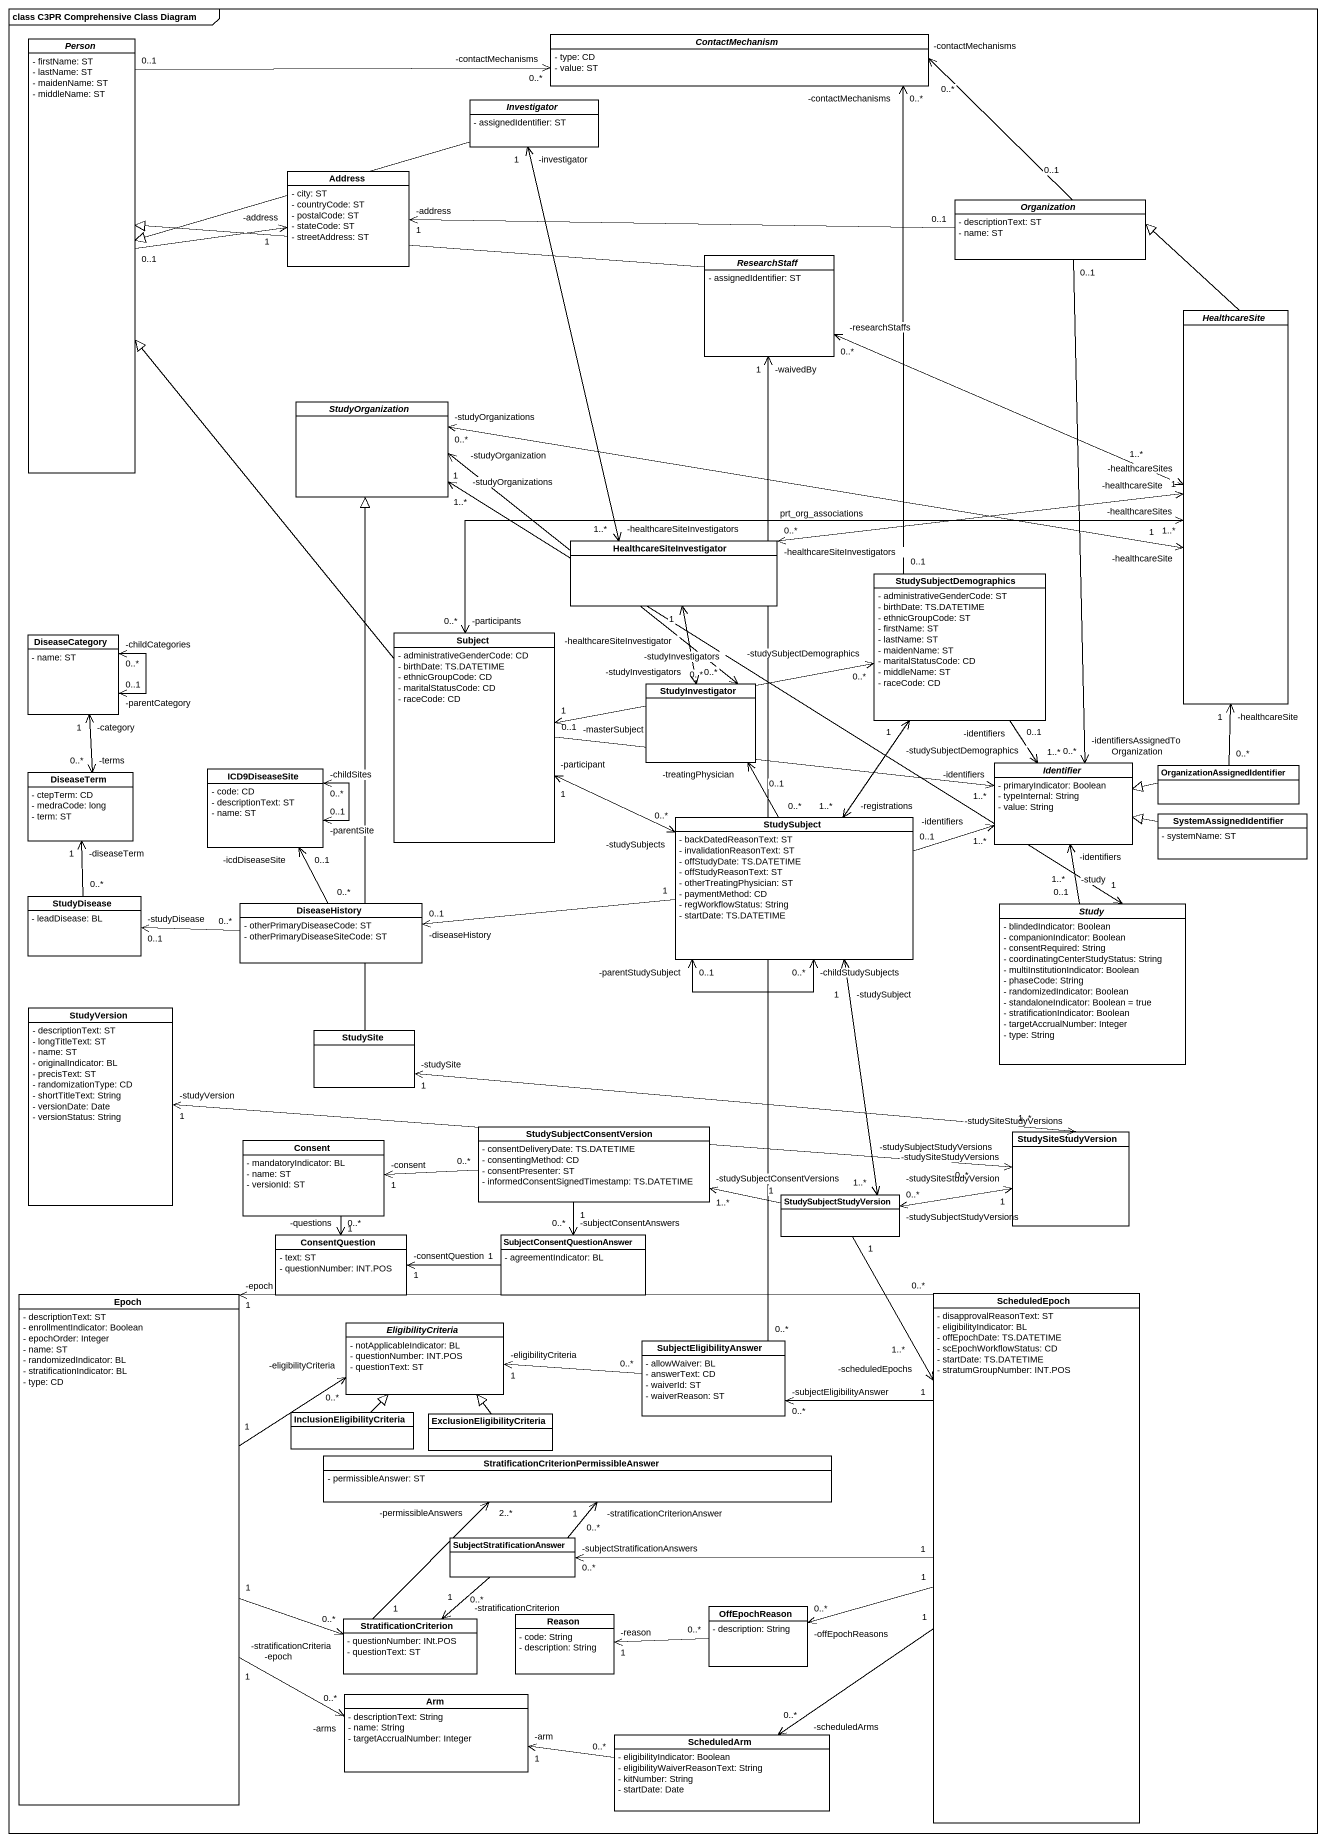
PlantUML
@startuml
mainframe class C3PR Comprehensive Class Diagram
hide circle
hide empty members
skinparam classAttributeIconSize 0
abstract class "Person" as Person_ {
  - firstName: ST
  - lastName: ST
  - maidenName: ST
  - middleName: ST
}
abstract class ContactMechanism {
  - type: CD
  - value: ST
}
abstract class Investigator {
  - assignedIdentifier: ST
}
class Address {
  - city: ST
  - countryCode: ST
  - postalCode: ST
  - stateCode: ST
  - streetAddress: ST
}
abstract class Organization {
  - descriptionText: ST
  - name: ST
}
abstract class ResearchStaff {
  - assignedIdentifier: ST
}
abstract class HealthcareSite
abstract class StudyOrganization
class HealthcareSiteInvestigator
class StudySubjectDemographics {
  - administrativeGenderCode: ST
  - birthDate: TS.DATETIME
  - ethnicGroupCode: ST
  - firstName: ST
  - lastName: ST
  - maidenName: ST
  - maritalStatusCode: CD
  - middleName: ST
  - raceCode: CD
}
class DiseaseCategory {
  - name: ST
}
class Subject {
  - administrativeGenderCode: CD
  - birthDate: TS.DATETIME
  - ethnicGroupCode: CD
  - maritalStatusCode: CD
  - raceCode: CD
}
class StudyInvestigator
class DiseaseTerm {
  - ctepTerm: CD
  - medraCode: long
  - term: ST
}
class ICD9DiseaseSite {
  - code: CD
  - descriptionText: ST
  - name: ST
}
abstract class Identifier {
  - primaryIndicator: Boolean
  - typeInternal: String
  - value: String
}
class "OrganizationAssignedIdentifier" as OrganizationAssignedIdentifi
class SystemAssignedIdentifier {
  - systemName: ST
}
class StudySubject {
  - backDatedReasonText: ST
  - invalidationReasonText: ST
  - offStudyDate: TS.DATETIME
  - offStudyReasonText: ST
  - otherTreatingPhysician: ST
  - paymentMethod: CD
  - regWorkflowStatus: String
  - startDate: TS.DATETIME
}
class StudyDisease {
  - leadDisease: BL
}
class DiseaseHistory {
  - otherPrimaryDiseaseCode: ST
  - otherPrimaryDiseaseSiteCode: ST
}
abstract class Study {
  - blindedIndicator: Boolean
  - companionIndicator: Boolean
  - consentRequired: String
  - coordinatingCenterStudyStatus: String
  - multiInstitutionIndicator: Boolean
  - phaseCode: String
  - randomizedIndicator: Boolean
  - standaloneIndicator: Boolean = true
  - stratificationIndicator: Boolean
  - targetAccrualNumber: Integer
  - type: String
}
class StudyVersion {
  - descriptionText: ST
  - longTitleText: ST
  - name: ST
  - originalIndicator: BL
  - precisText: ST
  - randomizationType: CD
  - shortTitleText: String
  - versionDate: Date
  - versionStatus: String
}
class StudySite
class Consent {
  - mandatoryIndicator: BL
  - name: ST
  - versionId: ST
}
class StudySubjectConsentVersion {
  - consentDeliveryDate: TS.DATETIME
  - consentingMethod: CD
  - consentPresenter: ST
  - informedConsentSignedTimestamp: TS.DATETIME
}
class StudySiteStudyVersion
class StudySubjectStudyVersion
class ConsentQuestion {
  - text: ST
  - questionNumber: INT.POS
}
class SubjectConsentQuestionAnswer {
  - agreementIndicator: BL
}
class Epoch {
  - descriptionText: ST
  - enrollmentIndicator: Boolean
  - epochOrder: Integer
  - name: ST
  - randomizedIndicator: BL
  - stratificationIndicator: BL
  - type: CD
}
class ScheduledEpoch {
  - disapprovalReasonText: ST
  - eligibilityIndicator: BL
  - offEpochDate: TS.DATETIME
  - scEpochWorkflowStatus: CD
  - startDate: TS.DATETIME
  - stratumGroupNumber: INT.POS
}
abstract class EligibilityCriteria {
  - notApplicableIndicator: BL
  - questionNumber: INT.POS
  - questionText: ST
}
class SubjectEligibilityAnswer {
  - allowWaiver: BL
  - answerText: CD
  - waiverId: ST
  - waiverReason: ST
}
class InclusionEligibilityCriteria
class ExclusionEligibilityCriteria
class "StratificationCriterionPermissibleAnswer" as StratificationCriterionPermi {
  - permissibleAnswer: ST
}
class SubjectStratificationAnswer
class StratificationCriterion {
  - questionNumber: INt.POS
  - questionText: ST
}
class Reason {
  - code: String
  - description: String
}
class OffEpochReason {
  - description: String
}
class Arm {
  - descriptionText: String
  - name: String
  - targetAccrualNumber: Integer
}
class ScheduledArm {
  - eligibilityIndicator: Boolean
  - eligibilityWaiverReasonText: String
  - kitNumber: String
  - startDate: Date
}
Person_ "0..1" -right-> "-contactMechanisms\n0..*" ContactMechanism
Person_ "0..1" -right-> "-address\n1" Address
Investigator -left-|> Person_
Investigator "-investigator\n1" <--> "-healthcareSiteInvestigators\n1..*" HealthcareSiteInvestigator
Organization "0..1" -left-> "-contactMechanisms\n0..*" ContactMechanism
Organization "0..1" -left-> "-address\n1" Address
Organization "0..1" --> "-identifiersAssignedToOrganization\n0..*" Identifier
ResearchStaff -left-|> Person_
ResearchStaff "-researchStaffs\n0..*" <-right-> "-healthcareSites\n1..*" HealthcareSite
HealthcareSite -up-|> Organization
HealthcareSite "-healthcareSite\n1" <-left-> "-healthcareSiteInvestigators\n0..*" HealthcareSiteInvestigator
StudyOrganization "-studyOrganizations\n0..*" <-right-> "-healthcareSite\n1" HealthcareSite
HealthcareSiteInvestigator "-healthcareSiteInvestigator\n1" <--> "-studyInvestigators\n0..*" StudyInvestigator
StudySubjectDemographics "0..1" -up-> "-contactMechanisms\n0..*" ContactMechanism
StudySubjectDemographics "0..1" --> "-identifiers\n1..*" Identifier
DiseaseCategory "-parentCategory\n0..1" <--> "-childCategories\n0..*" DiseaseCategory
DiseaseCategory "-category\n1" <--> "-terms\n0..*" DiseaseTerm
Subject -up-|> Person_
Subject "-participants\n0..*" <-right-> "-healthcareSites\n1..*" HealthcareSite : prt_org_associations
Subject "-masterSubject\n1" <-right-> "-studySubjectDemographics\n0..*" StudySubjectDemographics
Subject "0..1" -right-> "-identifiers\n1..*" Identifier
StudyInvestigator "-studyInvestigators\n0..*" <-up-> "-studyOrganization\n1" StudyOrganization
ICD9DiseaseSite "-parentSite\n0..1" <--> "-childSites\n0..*" ICD9DiseaseSite
OrganizationAssignedIdentifi "0..*" -up-> "-healthcareSite\n1" HealthcareSite
OrganizationAssignedIdentifi -left-|> Identifier
SystemAssignedIdentifier -left-|> Identifier
StudySubject "-registrations\n1..*" <-up-> "-studySubjectDemographics\n1" StudySubjectDemographics
StudySubject "-studySubjects\n0..*" <-left-> "-participant\n1" Subject
StudySubject "0..*" -up-> "-treatingPhysician\n0..1" StudyInvestigator
StudySubject "0..1" -right-> "-identifiers\n1..*" Identifier
StudySubject "-parentStudySubject\n0..1" <--> "-childStudySubjects\n0..*" StudySubject
StudySubject "1" -left-> "-diseaseHistory\n0..1" DiseaseHistory
StudySubject "-studySubject\n1" <--> "-studySubjectStudyVersions\n1..*" StudySubjectStudyVersion
StudyDisease "0..*" -up-> "-diseaseTerm\n1" DiseaseTerm
DiseaseHistory "0..*" -up-> "-icdDiseaseSite\n0..1" ICD9DiseaseSite
DiseaseHistory "0..*" -left-> "-studyDisease\n0..1" StudyDisease
Study "-study\n1" <-up-> "-studyOrganizations\n1..*" StudyOrganization
Study "0..1" -up-> "-identifiers\n1..*" Identifier
StudySite -up-|> StudyOrganization
Consent "1" --> "-questions\n0..*" ConsentQuestion
StudySubjectConsentVersion "0..*" -left-> "-consent\n1" Consent
StudySubjectConsentVersion "1" --> "-subjectConsentAnswers\n0..*" SubjectConsentQuestionAnswer
StudySiteStudyVersion "-studySiteStudyVersions\n0..*" <-left-> "-studyVersion\n1" StudyVersion
StudySiteStudyVersion "-studySiteStudyVersions\n1..*" <-left-> "-studySite\n1" StudySite
StudySubjectStudyVersion "1" -left-> "-studySubjectConsentVersions\n1..*" StudySubjectConsentVersion
StudySubjectStudyVersion "-studySubjectStudyVersions\n0..*" <-right-> "-studySiteStudyVersion\n1" StudySiteStudyVersion
StudySubjectStudyVersion "1" --> "-scheduledEpochs\n1..*" ScheduledEpoch
SubjectConsentQuestionAnswer "1" -left-> "-consentQuestion\n1" ConsentQuestion
Epoch "1" -up-> "-eligibilityCriteria\n0..*" EligibilityCriteria
Epoch "1" -right-> "-stratificationCriteria\n0..*" StratificationCriterion
Epoch "-epoch\n1" -right-> "-arms\n0..*" Arm
ScheduledEpoch "0..*" -left-> "-epoch\n1" Epoch
ScheduledEpoch "1" -left-> "-subjectEligibilityAnswer\n0..*" SubjectEligibilityAnswer
ScheduledEpoch "1" -left-> "-subjectStratificationAnswers\n0..*" SubjectStratificationAnswer
ScheduledEpoch "1" -left-> "-offEpochReasons\n0..*" OffEpochReason
SubjectEligibilityAnswer "0..*" -up-> "-waivedBy\n1" ResearchStaff
SubjectEligibilityAnswer "0..*" -left-> "-eligibilityCriteria\n1" EligibilityCriteria
InclusionEligibilityCriteria -up-|> EligibilityCriteria
ExclusionEligibilityCriteria -up-|> EligibilityCriteria
SubjectStratificationAnswer "0..*" -up-> "-stratificationCriterionAnswer\n1" StratificationCriterionPermi
SubjectStratificationAnswer "0..*" --> "-stratificationCriterion\n1" StratificationCriterion
StratificationCriterion "1" -up-> "-permissibleAnswers\n2..*" StratificationCriterionPermi
OffEpochReason "0..*" -left-> "-reason\n1" Reason
ScheduledArm "-scheduledArms\n0..*" <-up- "1" ScheduledEpoch
ScheduledArm "0..*" -left-> "-arm\n1" Arm
@enduml
